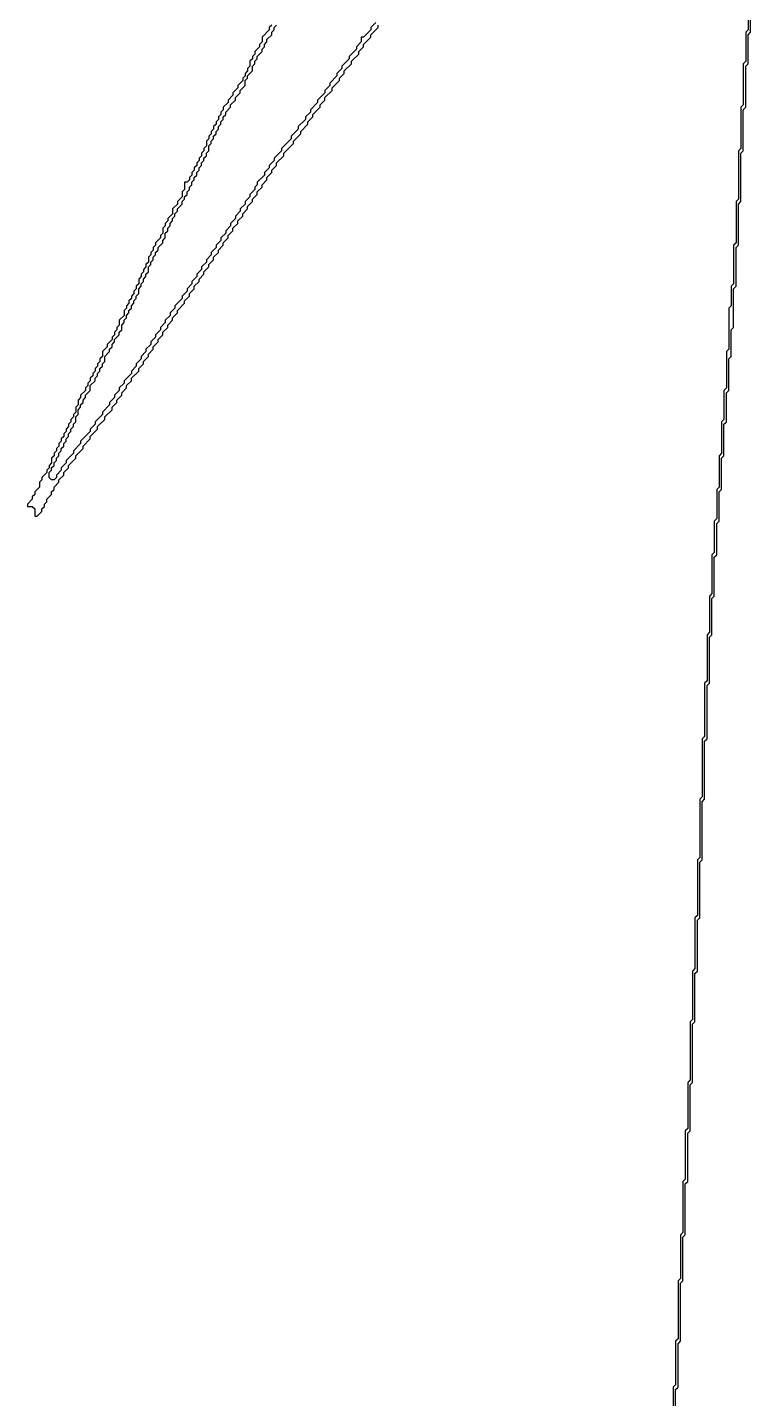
# Model space of a CAD drawing. Header units: metres. Extents: x 0 to 1000, y 0 to 1405.
# Drawn here: x 277.2 to 352, y 209.1 to 350.8 of the extents above; entities that cross this region are included whole.
import ezdxf

# ---------------------------------------------------------------- set-up
doc = ezdxf.new("R2010")
doc.units = ezdxf.units.M

msp = doc.modelspace()

# ---------------------------------------------------------------- linework, layer by layer
for points in [[(351.75, 353.25), (351.75, 350.5), (351.5, 350.25), (351.5, 347.25), (351.25, 347), (351.25, 342.75), (351, 342.5), (351, 338.25), (350.75, 338), (350.75, 333), (350.5, 332.75), (350.5, 328.5), (350.25, 328.25), (350.25, 324.25), (350, 324), (350, 322), (349.75, 321.75), (349.75, 317.5), (349.5, 317.25), (349.5, 313.5), (349.25, 313.25), (349.25, 310.25), (349, 310), (349, 306.75), (348.75, 306.5), (348.75, 303.25), (348.5, 303), (348.5, 300), (348.25, 299.75), (348.25, 296.5), (348, 296.25), (348, 292.25), (347.75, 292), (347.75, 288.25), (347.5, 288), (347.5, 283.25), (347.25, 283), (347.25, 277.5), (347, 277.25), (347, 271.25), (346.75, 271), (346.75, 265), (346.5, 264.75), (346.5, 259), (346.25, 258.75), (346.25, 253.5), (346, 253.25), (346, 248.25), (345.75, 248), (345.75, 242), (345.5, 241.75), (345.5, 237), (345.25, 236.75), (345.25, 231.75), (345, 231.5), (345, 226.25), (344.75, 226), (344.75, 221.5), (344.5, 221.25), (344.5, 215.25), (344.25, 215), (344.25, 210.5), (344, 210.25), (344, 207)], [(344.25, 206.75), (344.25, 210), (344.5, 210.25), (344.5, 214.75), (344.75, 215), (344.75, 221), (345, 221.25), (345, 225.75), (345.25, 226), (345.25, 231.25), (345.5, 231.5), (345.5, 236.5), (345.75, 236.75), (345.75, 241.5), (346, 241.75), (346, 247.75), (346.25, 248), (346.25, 253), (346.5, 253.25), (346.5, 258.5), (346.75, 258.75), (346.75, 264.5), (347, 264.75), (347, 270.75), (347.25, 271), (347.25, 277), (347.5, 277.25), (347.5, 282.75), (347.75, 283), (347.75, 287.75), (348, 288), (348, 291.75), (348.25, 292), (348.25, 296), (348.5, 296.25), (348.5, 299.5), (348.75, 299.75), (348.75, 302.75), (349, 303), (349, 306.25), (349.25, 306.5), (349.25, 309.75), (349.5, 310), (349.5, 313), (349.75, 313.25), (349.75, 316.5), (350, 316.75), (350, 319.5), (350.25, 319.75), (350.25, 323.75), (350.5, 324), (350.5, 328), (350.75, 328.25), (350.75, 332.5), (351, 332.75), (351, 337.75), (351.25, 338), (351.25, 342.25), (351.5, 342.5), (351.5, 346.75), (351.75, 347), (351.75, 350), (352, 350.25), (352, 353)], [(302.5, 351), (302.25, 350.75), (302.25, 350.5), (301.5, 349.75), (301.5, 349.25), (301.25, 349), (301.25, 348.75), (300.75, 348.25), (300.75, 348), (300.5, 347.75), (300.5, 347.5), (300.25, 347.25), (300.25, 346.75), (300, 346.5), (300, 346.25), (299.75, 346), (299.75, 345.75), (299.5, 345.5), (299.5, 345.25), (299, 344.75), (299, 344.5), (298.5, 344), (298.5, 343.75), (298, 343.25), (298, 343), (297.5, 342.5), (297.5, 342.25), (297.25, 342), (297.25, 341.75), (297, 341.5), (297, 341.25), (296.75, 341), (296.75, 340.75), (296.5, 340.5), (296.5, 340.25), (296.25, 340), (296.25, 339.75), (296, 339.5), (296, 339.25), (295.75, 339), (295.75, 338.5), (295.5, 338.25), (295.5, 338), (295.25, 337.75), (295.25, 337.5), (295, 337.25), (295, 337), (294.75, 336.75), (294.75, 336.5), (294.5, 336.25), (294.5, 336), (294.25, 335.75), (294.25, 335.5), (294, 335.25), (294, 335), (293.75, 334.75), (293.5, 334.75), (293.5, 334), (293.25, 333.75), (293.25, 333.25), (292.75, 332.75), (292.75, 332.5), (292.25, 332), (292.25, 331.5), (291.75, 331), (291.75, 330.75), (291.5, 330.5), (291.5, 330.25), (291.25, 330), (291.25, 329.5), (291, 329.25), (291, 329), (290.5, 328.5), (290.5, 328.25), (290.25, 328), (290.25, 327.75), (290, 327.5), (290, 327.25), (289.75, 327), (289.75, 326.5), (289.5, 326.25), (289.5, 326), (289.25, 325.75), (289.25, 325.5), (289, 325.25), (289, 325), (288.75, 324.75), (288.75, 324.25), (288.5, 324), (288.5, 323.75), (288.25, 323.5), (288.25, 323.25), (288, 323), (288, 322.75), (287.75, 322.5), (287.75, 322.25), (287.5, 322), (287.5, 321.75), (287.25, 321.5), (287.25, 321), (286.75, 320.5), (286.75, 320), (286.5, 319.75), (286.5, 319.5), (286.25, 319.25), (286.25, 319), (286, 318.75), (286, 318.5), (285.5, 318), (285.5, 317.75), (285, 317.25), (285, 316.75), (284.75, 316.5), (284.75, 316.25), (284.5, 316), (284.5, 315.75), (284.25, 315.5), (284.25, 315.25), (284, 315), (284, 314.75), (283.75, 314.5), (283.75, 314.25), (283.5, 314), (283.5, 313.75), (283.25, 313.5), (283.25, 313.25), (282.75, 312.75), (282.75, 312.5), (282.5, 312.25), (282.5, 311.75), (282.25, 311.5), (282.25, 311), (282, 310.75), (282, 310.5), (281.75, 310.25), (281.75, 310), (281.5, 309.75), (281.5, 309.5), (281.25, 309.25), (281.25, 309), (281, 308.75), (281, 308.5), (280.75, 308.25), (280.75, 308), (280.5, 307.75), (280.5, 307.5), (280.25, 307.25), (280.25, 307), (280, 306.75), (280, 306.5), (279.75, 306.25), (279.75, 305.75), (279.5, 305.5), (279.5, 305.25), (279.25, 305), (279.25, 304.75), (278.75, 304.25), (278.75, 304), (278.5, 303.75), (278.5, 303.25), (278, 302.75), (278, 302.5), (277.75, 302.25), (277.75, 302), (277.25, 301.5), (277.25, 301.25), (277.75, 301.25), (278, 301), (278, 300.25), (278.25, 300.25), (278.75, 300.75), (278.75, 301), (279, 301.25), (279, 301.5), (279.25, 301.75), (279.25, 302), (279.75, 302.5), (279.75, 302.75), (280, 303), (280, 303.25), (280.5, 303.75), (280.5, 304), (281, 304.5), (281, 304.75), (281.5, 305.25), (281.5, 305.5), (282.25, 306.25), (282.25, 306.5), (283, 307.25), (283, 307.5), (283.75, 308.25), (283.75, 308.5), (284.5, 309.25), (284.5, 309.5), (285.25, 310.25), (285.25, 310.5), (286, 311.25), (286, 311.5), (286.5, 312), (286.5, 312.25), (287, 312.75), (287, 313), (287.5, 313.5), (287.5, 313.75), (288, 314.25), (288, 314.5), (288.75, 315.25), (288.75, 315.5), (289.25, 316), (289.25, 316.25), (289.75, 316.75), (289.75, 317), (290.25, 317.5), (290.25, 317.75), (290.75, 318.25), (290.75, 318.5), (291.25, 319), (291.25, 319.25), (291.75, 319.75), (291.75, 320), (292.25, 320.5), (292.25, 320.75), (292.75, 321.25), (292.75, 321.5), (293.5, 322.25), (293.5, 322.5), (294, 323), (294, 323.25), (294.5, 323.75), (294.5, 324), (295, 324.5), (295, 324.75), (295.5, 325.25), (295.5, 325.5), (296, 326), (296, 326.25), (296.5, 326.75), (296.5, 327), (297, 327.5), (297, 327.75), (297.5, 328.25), (297.5, 328.5), (298, 329), (298, 329.25), (298.5, 329.75), (298.5, 330), (299, 330.5), (299, 330.75), (299.5, 331.25), (299.5, 331.5), (300, 332), (300, 332.25), (300.5, 332.75), (300.5, 333), (301, 333.5), (301, 333.75), (301.5, 334.25), (301.5, 334.5), (302, 335), (302, 335.25), (302.5, 335.75), (302.5, 336), (303, 336.5), (303, 336.75), (303.75, 337.5), (303.75, 337.75), (304.75, 338.75), (304.75, 339), (305.5, 339.75), (305.5, 340), (306.25, 340.75), (306.25, 341), (306.75, 341.5), (306.75, 341.75), (307.5, 342.5), (307.5, 342.75), (308, 343.25), (308, 343.5), (308.75, 344.25), (308.75, 344.5), (309.5, 345.25), (309.5, 345.5), (310, 346), (310, 346.25), (310.75, 347), (310.75, 347.25), (311.5, 348), (311.5, 348.25), (312, 348.75), (312, 349), (312.75, 349.75), (312.75, 350), (313.5, 350.75), (313.5, 351)], [(313.25, 351.25), (312.75, 350.75), (312.75, 350.5), (312, 349.75), (311.75, 349.75), (311.75, 349.25), (311.25, 348.75), (311.25, 348.5), (310.5, 347.75), (310.5, 347.5), (309.75, 346.75), (309.75, 346.5), (309.25, 346), (309.25, 345.75), (308.5, 345), (308.5, 344.75), (308, 344.25), (308, 344), (307.25, 343.25), (307.25, 343), (306.5, 342.25), (306.5, 342), (306, 341.5), (306, 341.25), (305.25, 340.5), (305.25, 340.25), (304.5, 339.5), (304.5, 339.25), (303.5, 338.25), (303.5, 338), (302.75, 337.25), (302.75, 337), (302.25, 336.5), (302.25, 336.25), (301.75, 335.75), (301.75, 335.5), (301, 334.75), (301, 334.5), (300.75, 334.25), (300.75, 334), (300.25, 333.5), (300.25, 333.25), (299.75, 332.75), (299.75, 332.5), (299.25, 332), (299.25, 331.75), (298.75, 331.25), (298.75, 331), (298.25, 330.5), (298.25, 330.25), (297.75, 329.75), (297.75, 329.5), (297.25, 329), (297.25, 328.75), (296.75, 328.25), (296.75, 328), (296.25, 327.5), (296.25, 327.25), (295.75, 326.75), (295.75, 326.5), (295.25, 326), (295.25, 325.75), (294.75, 325.25), (294.75, 325), (294.25, 324.5), (294.25, 324.25), (293.75, 323.75), (293.75, 323.5), (293.25, 323), (293.25, 322.75), (292.5, 322), (292.5, 321.75), (292, 321.25), (292, 321), (291.5, 320.5), (291.5, 320.25), (291, 319.75), (291, 319.5), (290.5, 319), (290.5, 318.75), (290, 318.25), (290, 318), (289.5, 317.5), (289.5, 317.25), (289, 316.75), (289, 316.5), (288.5, 316), (288.5, 315.75), (288, 315.25), (288, 315), (287.25, 314.25), (287.25, 314), (286.75, 313.5), (286.75, 313.25), (286.25, 312.75), (286.25, 312.5), (285.75, 312), (285.75, 311.75), (285, 311), (285, 310.75), (284.25, 310), (284.25, 309.75), (283.75, 309.25), (283.75, 309), (282.75, 308), (282.75, 307.75), (282, 307), (282, 306.75), (281.25, 306), (281.25, 305.75), (280.75, 305.25), (280.75, 305), (280.25, 304.5), (280.25, 304.25), (280, 304), (279.75, 304), (279.5, 304.25), (279.5, 304.75), (279.75, 305), (279.75, 305.25), (280, 305.5), (280, 305.75), (280.25, 306), (280.25, 306.25), (280.5, 306.5), (280.5, 306.75), (280.75, 307), (280.75, 307.25), (281, 307.5), (281, 307.75), (281.25, 308), (281.25, 308.25), (281.5, 308.5), (281.5, 308.75), (281.75, 309), (281.75, 309.25), (282, 309.5), (282, 309.75), (282.25, 310), (282.25, 310.5), (282.5, 310.75), (282.5, 311.25), (282.75, 311.5), (282.75, 311.75), (283, 312), (283, 312.25), (283.25, 312.5), (283.25, 312.75), (283.75, 313.25), (283.75, 313.75), (284.25, 314.25), (284.25, 314.5), (284.5, 314.75), (284.5, 315), (284.75, 315.25), (284.75, 315.5), (285, 315.75), (285, 316), (285.25, 316.25), (285.25, 316.75), (285.75, 317.25), (285.75, 317.5), (286, 317.75), (286, 318), (286.25, 318.25), (286.25, 318.5), (286.75, 319), (286.75, 319.25), (287, 319.5), (287, 320), (287.25, 320.25), (287.25, 320.5), (287.5, 320.75), (287.5, 321), (287.75, 321.25), (287.75, 321.5), (288, 321.75), (288, 322), (288.25, 322.25), (288.25, 322.5), (288.5, 322.75), (288.5, 323), (288.75, 323.25), (288.75, 323.75), (289, 324), (289, 324.25), (289.25, 324.5), (289.25, 324.75), (289.5, 325), (289.5, 325.25), (289.75, 325.5), (289.75, 326), (290, 326.25), (290, 326.5), (290.25, 326.75), (290.25, 327), (290.5, 327.25), (290.5, 327.5), (290.75, 327.75), (290.75, 328), (291.25, 328.5), (291.25, 328.75), (291.5, 329), (291.5, 329.5), (291.75, 329.75), (291.75, 330), (292, 330.25), (292, 330.5), (292.25, 330.75), (292.25, 331), (292.5, 331.25), (292.5, 331.5), (292.75, 331.75), (292.75, 332), (293.25, 332.5), (293.25, 332.75), (293.5, 333), (293.5, 333.25), (293.75, 333.5), (293.75, 333.75), (294, 334), (294, 334.25), (294.25, 334.5), (294.25, 334.75), (294.5, 335), (294.5, 335.25), (294.75, 335.5), (294.75, 335.75), (295, 336), (295, 336.25), (295.25, 336.5), (295.25, 336.75), (295.5, 337), (295.5, 337.25), (295.75, 337.5), (295.75, 337.75), (296, 338), (296, 338.5), (296.25, 338.75), (296.25, 339), (296.5, 339.25), (296.5, 339.5), (296.75, 339.75), (296.75, 340), (297, 340.25), (297, 340.5), (297.25, 340.75), (297.25, 341), (297.5, 341.25), (297.5, 341.5), (297.75, 341.75), (297.75, 342), (298.25, 342.5), (298.25, 342.75), (298.75, 343.25), (298.75, 343.5), (299.25, 344), (299.25, 344.25), (299.75, 344.75), (299.75, 345.25), (300, 345.5), (300, 345.75), (300.5, 346.25), (300.5, 346.75), (300.75, 347), (300.75, 347.25), (301, 347.5), (301, 347.75), (301.5, 348.25), (301.5, 348.5), (301.75, 348.75), (301.75, 349), (302, 349.25), (302, 349.5), (302.5, 350), (302.5, 350.25), (302.75, 350.5), (302.75, 350.75), (303, 351)]]:
    msp.add_lwpolyline(points)

doc.saveas('drawing.dxf')
